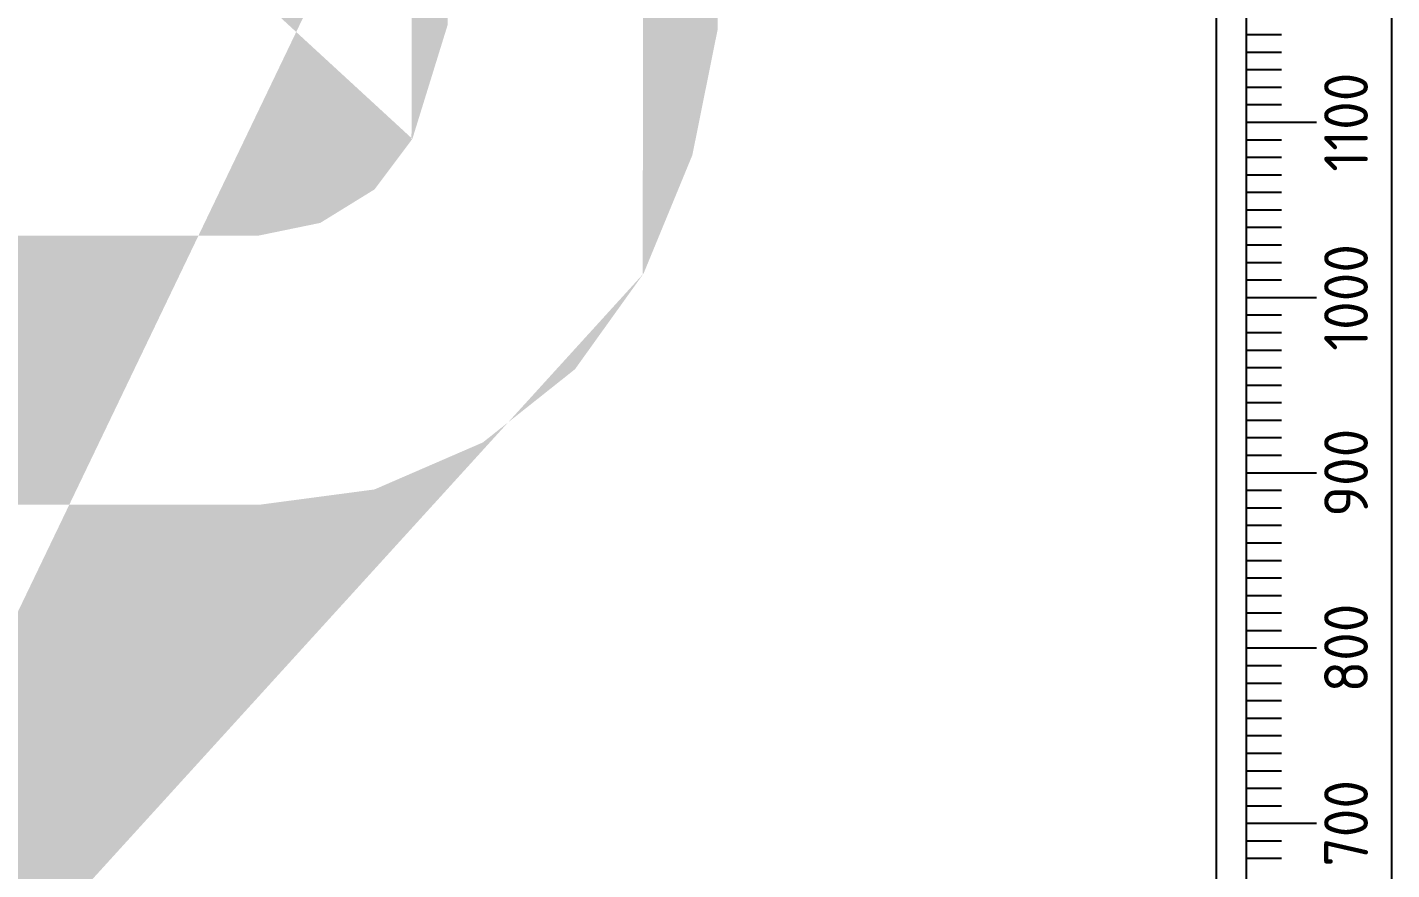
# Model space of a CAD drawing. Extents: x 0 to 1025, y -1312 to 297.
# Drawn here: x 376.56 to 415.5, y 93.54 to 117.57 of the extents above; entities that cross this region are included whole.
import ezdxf
from ezdxf.enums import TextEntityAlignment as Align

# ---------------------------------------------------------------- set-up
doc = ezdxf.new("R2010")
doc.units = 0
doc.header["$LTSCALE"] = 6
doc.header["$MEASUREMENT"] = 0
doc.layers.get('0').update_dxf_attribs({"linetype": 'CONTINUOUS'})
for name, color, linetype in [('amber', 30, 'CONTINUOUS'), ('L18', 4, 'CONTINUOUS'), ('T25', 1, 'CONTINUOUS'), ('TBLK18', 4, 'CONTINUOUS'), ('TBLK25', 1, 'CONTINUOUS'), ('TBLK35', 3, 'CONTINUOUS'), ('TBLK50', 7, 'CONTINUOUS')]:
    doc.layers.add(name, color=color, linetype=linetype)
doc.layers.add('yellow', color=7, linetype='CONTINUOUS', true_color=0xfcd900)
doc.styles.add('ISO', font='iso3098b.shx')

# ---------------------------------------------------------------- blocks, each defined once
blk = doc.blocks.new('A3BBLK')
at = {"layer": 'TBLK50'}
blk.add_line((415.5, 4.5), (415.5, 292.5), dxfattribs=at)
blk = doc.blocks.new('a3_in_vtblk std dwg')
at = {"layer": 'TBLK35'}
blk.add_line((410.5, 37), (410.5, 292.5), dxfattribs=at)
blk.add_blockref('A3BBLK', (0, 0))
at = {"layer": 'TBLK18', "style": 'ISO'}
blk.add_attdef('MR_DIRECTORATE', text='', height=1.5, dxfattribs=at).set_placement((381.5, 68.119), align=Align.CENTER)
for tag, p in [('STREET_NAME', (355.514, 62.1)), ('SUBURB_POSTCODE', (388.488, 62.1)), ('TELEPHONE_NO.', (368.306, 59.836)), ('FAX_NO.', (393.555, 59.836))]:
    blk.add_attdef(tag, p, '', height=1.5, dxfattribs=at)
at = {"layer": 'TBLK25', "style": 'ISO'}
for tag, height, p in [('MR_BRANCH', 2, (381.5, 65.199)), ('ROAD_SECTION', 1.75, (384.5, 29.162)), ('SLK', 1.75, (384.5, 26.108)), ('CHAINAGE', 1.75, (384.5, 19.205))]:
    blk.add_attdef(tag, text='', height=height, dxfattribs=at).set_placement(p, align=Align.CENTER)
for tag, p, height in [('FILE_NUMBER', (371.773, 54.237), 2.5), ('DESIGNED_/_DRAWN', (371.773, 49.487), 2), ('VERIFIED', (371.773, 44.487), 2), ('APPROVED', (371.773, 39.487), 2), ('LOCAL_AUTHORITY', (370.48, 16.733), 1.25)]:
    blk.add_attdef(tag, p, '', height=height, dxfattribs=at)
at = {"layer": 'TBLK35', "style": 'ISO', "width": 0.9}
for tag, p in [('ROAD_PROJECT&NUMBER', (384.5, 32.231)), ('DRAWING_DESCRIPTION', (384.5, 22.288))]:
    blk.add_attdef(tag, text='', height=2.5, dxfattribs=at).set_placement(p, align=Align.CENTER)
at = {"layer": 'TBLK50', "style": 'ISO'}
blk.add_attdef('MRWA_DRG_NUMBER', (356.288, 6.085), '', height=5, dxfattribs=at)
blk = doc.blocks.new('sca20_3')
at = {"layer": 'L18'}
for p, q in [((-4.145, 14), (-4.145, 89)), ((-4.145, 71.5), (-3.145, 71.5)), ((-4.145, 71), (-3.145, 71)), ((-4.145, 70.5), (-3.145, 70.5)), ((-4.145, 70), (-3.145, 70)), ((-4.145, 69.5), (-3.145, 69.5)), ((-4.145, 69), (-2.145, 69)), ((-4.145, 68.5), (-3.145, 68.5)), ((-4.145, 68), (-3.145, 68)), ((-4.145, 67.5), (-3.145, 67.5)), ((-4.145, 67), (-3.145, 67)), ((-4.145, 66.5), (-3.145, 66.5)), ((-4.145, 66), (-3.145, 66)), ((-4.145, 65.5), (-3.145, 65.5)), ((-4.145, 65), (-3.145, 65)), ((-4.145, 64.5), (-3.145, 64.5)), ((-4.145, 64), (-2.145, 64)), ((-4.145, 63.5), (-3.145, 63.5)), ((-4.145, 63), (-3.145, 63)), ((-4.145, 62.5), (-3.145, 62.5)), ((-4.145, 62), (-3.145, 62)), ((-4.145, 61.5), (-3.145, 61.5)), ((-4.145, 61), (-3.145, 61)), ((-4.145, 60.5), (-3.145, 60.5)), ((-4.145, 60), (-3.145, 60)), ((-4.145, 59.5), (-3.145, 59.5)), ((-4.145, 59), (-2.145, 59)), ((-4.145, 58.5), (-3.145, 58.5)), ((-4.145, 58), (-3.145, 58)), ((-4.145, 57.5), (-3.145, 57.5)), ((-4.145, 57), (-3.145, 57)), ((-4.145, 56.5), (-3.145, 56.5)), ((-4.145, 56), (-3.145, 56)), ((-4.145, 55.5), (-3.145, 55.5)), ((-4.145, 55), (-3.145, 55)), ((-4.145, 54.5), (-3.145, 54.5)), ((-4.145, 54), (-2.145, 54)), ((-4.145, 53.5), (-3.145, 53.5)), ((-4.145, 53), (-3.145, 53)), ((-4.145, 52.5), (-3.145, 52.5)), ((-4.145, 52), (-3.145, 52)), ((-4.145, 51.5), (-3.145, 51.5)), ((-4.145, 51), (-3.145, 51)), ((-4.145, 50.5), (-3.145, 50.5)), ((-4.145, 50), (-3.145, 50)), ((-4.145, 49.5), (-3.145, 49.5)), ((-4.145, 49), (-2.145, 49)), ((-4.145, 48.5), (-3.145, 48.5)), ((-4.145, 48), (-3.145, 48))]:
    blk.add_line(p, q, dxfattribs=at)
at = {"layer": 'L18', "style": 'ISO'}
for s, p in [('1100', (-0.678, 69)), ('1000', (-0.678, 64)), ('900', (-0.678, 59)), ('800', (-0.678, 54)), ('700', (-0.678, 49))]:
    blk.add_text(s, height=1.25, rotation=90, dxfattribs=at).set_placement(p, align=Align.CENTER)

msp = doc.modelspace()

# ---------------------------------------------------------------- hatches: boundary and pattern name
at = {"layer": 'yellow'}
h = msp.add_hatch(color=256, dxfattribs=at)
h.paths.add_polyline_path([(383.1671748, 127.0477901), (383.1413991, 127.0477901)], flags=16)
edge = h.paths.add_edge_path(flags=17)
edge.add_line((373.8105929, 111.6339169), (373.8105929, 127.0477901))
edge.add_line((373.8105929, 127.0477901), (383.1671748, 127.0477901))
edge.add_line((384.9199229, 126.6869302), (383.1671748, 127.0477901))
edge.add_line((384.9199229, 126.6869302), (386.4664654, 125.733229))
edge.add_line((386.4664654, 125.733229), (387.5490451, 124.2897894))
edge.add_line((387.5490451, 124.2897894), (388.5542977, 121.0420502))
edge.add_line((388.5542977, 121.0420502), (388.5542977, 117.6396568))
edge.add_line((388.5542977, 117.6396568), (387.5490451, 114.3919176))
edge.add_line((387.5490451, 114.3919176), (386.4664654, 112.948478))
edge.add_line((386.4664654, 112.948478), (384.9199229, 111.9947768))
edge.add_line((384.9199229, 111.9947768), (383.1671748, 111.6339169))
edge.add_line((383.1671748, 111.6339169), (373.8105929, 111.6339169))
h.paths.add_polyline_path([(383.1413991, 134.728951), (383.1671748, 134.728951)], flags=16)
edge = h.paths.add_edge_path()
edge.add_line((373.8105929, 79.7493665), (366.1294321, 79.7493665))
edge.add_line((366.1294321, 79.7493665), (366.1294321, 134.728951))
edge.add_line((366.1294321, 134.728951), (383.1671748, 134.728951))
edge.add_line((386.4664654, 134.2907639), (383.1671748, 134.728951))
edge.add_line((386.4664654, 134.2907639), (389.5595503, 132.9504271))
edge.add_line((389.5595503, 132.9504271), (392.1886725, 130.8625948))
edge.add_line((392.1886725, 130.8625948), (394.1476263, 128.1303698))
edge.add_line((394.1476263, 128.1303698), (395.5395145, 124.7537521))
edge.add_line((395.5395145, 124.7537521), (396.2612343, 121.1709287))
edge.add_line((396.2612343, 121.1709287), (396.2612343, 117.5107783))
edge.add_line((396.2612343, 117.5107783), (395.5395145, 113.9279549))
edge.add_line((395.5395145, 113.9279549), (394.1476263, 110.5513372))
edge.add_line((394.1476263, 110.5513372), (392.1886725, 107.8191122))
edge.add_line((392.1886725, 107.8191122), (389.5595503, 105.7312799))
edge.add_line((389.5595503, 105.7312799), (386.4664654, 104.3909431))
edge.add_line((386.4664654, 104.3909431), (383.1671748, 103.952756))
edge.add_line((383.1671748, 103.952756), (373.8105929, 103.952756))
edge.add_line((373.8105929, 103.952756), (373.8105929, 79.7493665))
edge = h.paths.add_edge_path()
edge.add_line((373.8105929, 127.0477901), (373.7848172, 127.0477901))
edge.add_line((387.5490451, 114.3919176), (387.5232694, 114.3919176))
edge.add_line((387.5490451, 124.2897894), (387.5232694, 124.2897894))
edge.add_line((366.1294321, 79.7493665), (366.1036563, 79.7493665))
edge.add_line((394.1476263, 110.5513372), (394.1218506, 110.5513372))
edge.add_line((394.1476263, 128.1303698), (394.1218506, 128.1303698))
h = msp.add_hatch(color=256, dxfattribs=at)
h.paths.add_polyline_path([(383.1671748, 127.0477901), (383.1413991, 127.0477901)], flags=16)
edge = h.paths.add_edge_path(flags=17)
edge.add_line((373.8105929, 111.6339169), (373.8105929, 127.0477901))
edge.add_line((373.8105929, 127.0477901), (383.1671748, 127.0477901))
edge.add_line((384.9199229, 126.6869302), (383.1671748, 127.0477901))
edge.add_line((384.9199229, 126.6869302), (386.4664654, 125.733229))
edge.add_line((386.4664654, 125.733229), (387.5490451, 124.2897894))
edge.add_line((387.5490451, 124.2897894), (388.5542977, 121.0420502))
edge.add_line((388.5542977, 121.0420502), (388.5542977, 117.6396568))
edge.add_line((388.5542977, 117.6396568), (387.5490451, 114.3919176))
edge.add_line((387.5490451, 114.3919176), (386.4664654, 112.948478))
edge.add_line((386.4664654, 112.948478), (384.9199229, 111.9947768))
edge.add_line((384.9199229, 111.9947768), (383.1671748, 111.6339169))
edge.add_line((383.1671748, 111.6339169), (373.8105929, 111.6339169))
h.paths.add_polyline_path([(383.1413991, 134.728951), (383.1671748, 134.728951)], flags=16)
edge = h.paths.add_edge_path()
edge.add_line((373.8105929, 79.7493665), (366.1294321, 79.7493665))
edge.add_line((366.1294321, 79.7493665), (366.1294321, 134.728951))
edge.add_line((366.1294321, 134.728951), (383.1671748, 134.728951))
edge.add_line((386.4664654, 134.2907639), (383.1671748, 134.728951))
edge.add_line((386.4664654, 134.2907639), (389.5595503, 132.9504271))
edge.add_line((389.5595503, 132.9504271), (392.1886725, 130.8625948))
edge.add_line((392.1886725, 130.8625948), (394.1476263, 128.1303698))
edge.add_line((394.1476263, 128.1303698), (395.5395145, 124.7537521))
edge.add_line((395.5395145, 124.7537521), (396.2612343, 121.1709287))
edge.add_line((396.2612343, 121.1709287), (396.2612343, 117.5107783))
edge.add_line((396.2612343, 117.5107783), (395.5395145, 113.9279549))
edge.add_line((395.5395145, 113.9279549), (394.1476263, 110.5513372))
edge.add_line((394.1476263, 110.5513372), (392.1886725, 107.8191122))
edge.add_line((392.1886725, 107.8191122), (389.5595503, 105.7312799))
edge.add_line((389.5595503, 105.7312799), (386.4664654, 104.3909431))
edge.add_line((386.4664654, 104.3909431), (383.1671748, 103.952756))
edge.add_line((383.1671748, 103.952756), (373.8105929, 103.952756))
edge.add_line((373.8105929, 103.952756), (373.8105929, 79.7493665))
edge = h.paths.add_edge_path()
edge.add_line((373.8105929, 127.0477901), (373.7848172, 127.0477901))
edge.add_line((387.5490451, 114.3919176), (387.5232694, 114.3919176))
edge.add_line((387.5490451, 124.2897894), (387.5232694, 124.2897894))
edge.add_line((366.1294321, 79.7493665), (366.1036563, 79.7493665))
edge.add_line((394.1476263, 110.5513372), (394.1218506, 110.5513372))
edge.add_line((394.1476263, 128.1303698), (394.1218506, 128.1303698))

# ---------------------------------------------------------------- block references
at = {"layer": 'amber'}
msp.add_blockref('sca20_3', (415.5, 45.8684534), dxfattribs=at)
at = {"layer": 'T25'}
msp.add_blockref('a3_in_vtblk std dwg', (0.0000004, -0.0000002), dxfattribs=at)

doc.saveas('drawing.dxf')
